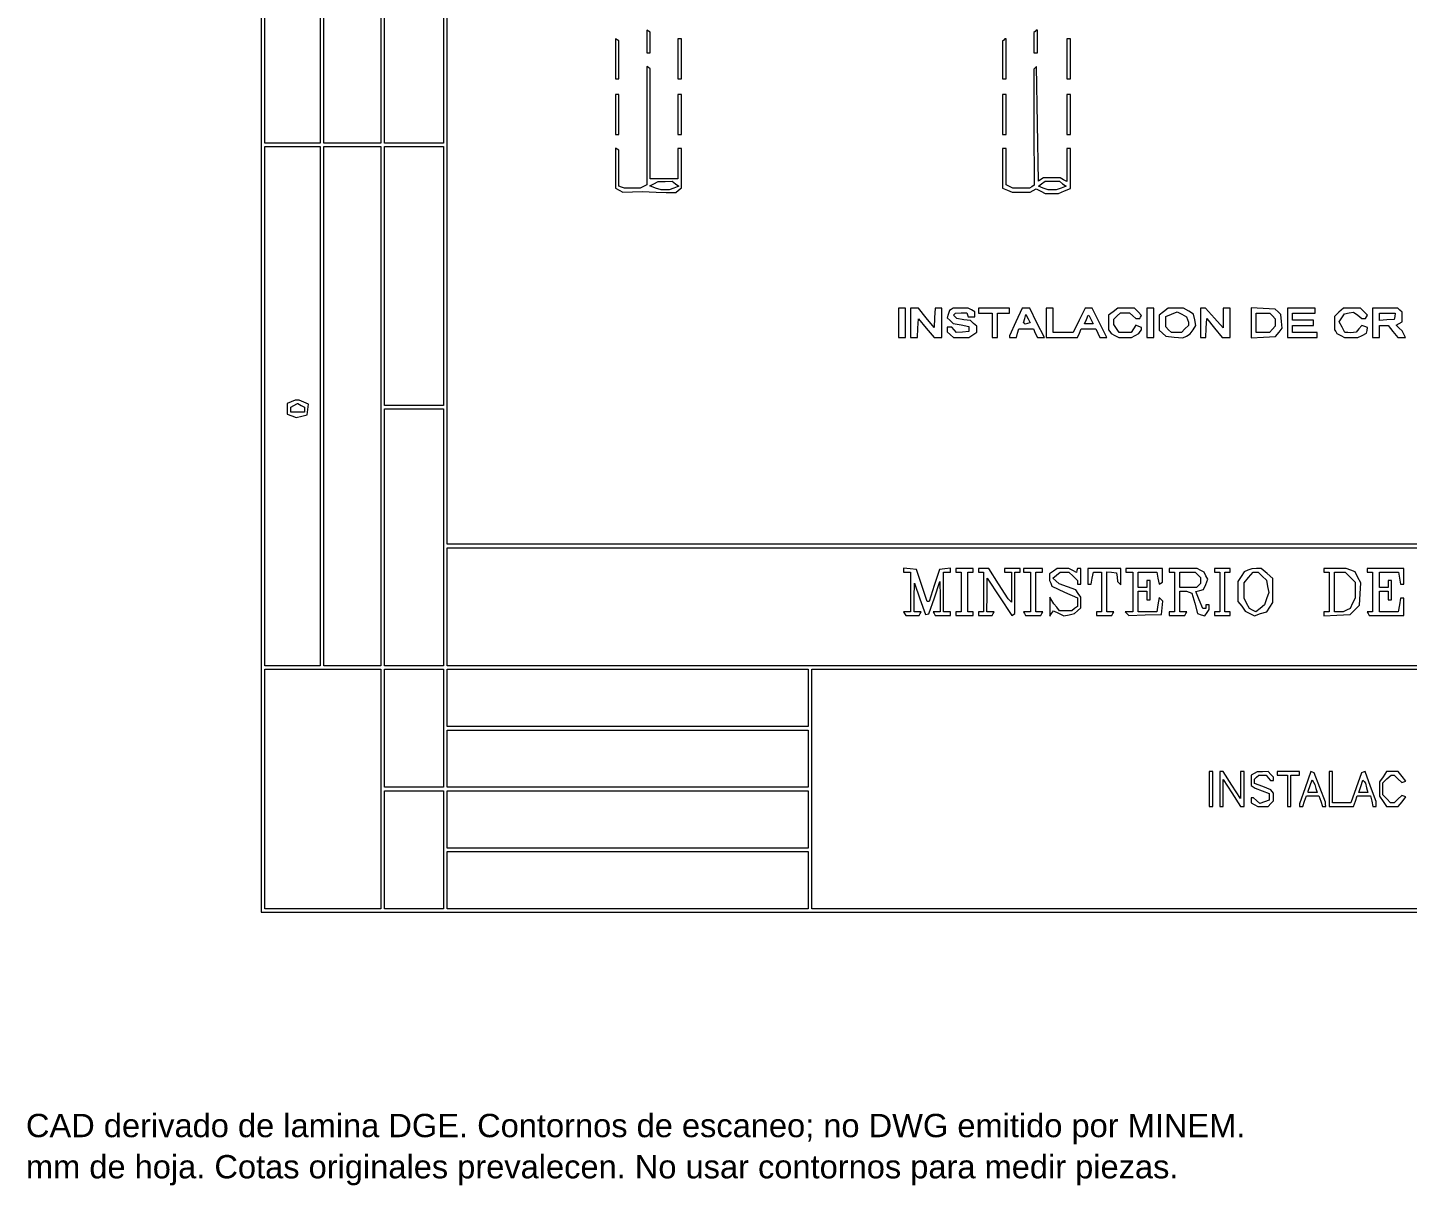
# Paper-space layout 'AN-18-DGE-073-A' of a CAD drawing. Header units: metres, sheet in millimetres. Extents: x 12 to 193, y 4 to 291.
# Drawn here: x 12.1 to 112.6, y 4.5 to 88.8 of the extents above; entities that cross this region are included whole.
import ezdxf

# ---------------------------------------------------------------- set-up
doc = ezdxf.new("R2010")
doc.units = ezdxf.units.M
doc.layers.add('DGE_CONTORNOS', color=7, linetype='Continuous', lineweight=0)
doc.layers.add('DGE_DATOS', color=7, linetype='Continuous', lineweight=0)
doc.styles.add('DGE_ARIAL', font='arial.ttf')

# ---------------------------------------------------------------- blocks, each defined once
blk = doc.blocks.new('LP_REF_DGE_MT_073_A')
at = {"layer": 'DGE_CONTORNOS'}
for points in [[(29.14, 147.38), (29.14, 24.38), (111.28, 24.38), (193.43, 24.38), (193.4, 147.35), (193.37, 270.31), (111.25, 270.34), (29.14, 270.38)], [(193.18, 160.66), (193.18, 51.19), (117.92, 51.19), (42.67, 51.19), (42.67, 160.66), (42.67, 270.12), (117.92, 270.12), (193.18, 270.12)], [(33.44, 99.26), (33.44, 80.41), (31.41, 80.41), (29.39, 80.41), (29.39, 99.26), (29.39, 118.1), (31.41, 118.1), (33.44, 118.1)], [(37.86, 99.26), (37.86, 80.41), (35.78, 80.41), (33.69, 80.41), (33.69, 99.26), (33.69, 118.1), (35.78, 118.1), (37.86, 118.1)], [(42.42, 89.77), (42.42, 80.41), (40.27, 80.41), (38.12, 80.41), (38.12, 89.77), (38.12, 99.13), (40.27, 99.13), (42.42, 99.13)], [(57.22, 87.82), (57.22, 86.99), (57.34, 86.99), (57.47, 86.99), (57.47, 87.74), (57.47, 88.49), (57.34, 88.57), (57.22, 88.65)], [(85.5, 88.55), (85.42, 88.46), (85.42, 87.73), (85.42, 86.99), (85.55, 86.99), (85.67, 86.99), (85.67, 87.81), (85.67, 88.63), (85.63, 88.63), (85.59, 88.63)], [(54.94, 86.55), (54.94, 85.09), (55.07, 85.09), (55.19, 85.09), (55.19, 86.47), (55.19, 87.86), (55.07, 87.94), (54.94, 88.01)], [(59.49, 86.54), (59.49, 85.09), (59.62, 85.09), (59.74, 85.09), (59.74, 86.54), (59.74, 88), (59.62, 88), (59.49, 88)], [(83.23, 87.91), (83.14, 87.83), (83.14, 86.46), (83.14, 85.09), (83.27, 85.09), (83.4, 85.09), (83.4, 86.54), (83.4, 88), (83.35, 88), (83.31, 88)], [(87.82, 86.54), (87.82, 85.09), (87.95, 85.09), (88.08, 85.09), (88.08, 86.54), (88.08, 88), (87.95, 88), (87.82, 88)], [(57.22, 81.69), (57.22, 77.38), (56.97, 77.25), (56.73, 77.12), (56.16, 77.12), (55.59, 77.12), (55.39, 77.2), (55.19, 77.28), (55.19, 78.58), (55.19, 79.89), (55.07, 79.97), (54.94, 80.05), (54.94, 78.59), (54.94, 77.13), (55.2, 76.99), (55.47, 76.85), (56.18, 76.87), (56.9, 76.89), (57.4, 76.86), (57.91, 76.83), (58.62, 76.82), (59.33, 76.81), (59.54, 76.98), (59.74, 77.15), (59.74, 78.59), (59.74, 80.03), (59.62, 80.03), (59.49, 80.03), (59.49, 78.92), (59.49, 77.82), (58.48, 77.82), (57.47, 77.82), (57.47, 81.83), (57.47, 85.83), (57.34, 85.91), (57.22, 85.99)], [(85.51, 85.9), (85.41, 85.8), (85.42, 81.57), (85.44, 77.34), (85.27, 77.23), (85.1, 77.13), (84.49, 77.12), (83.89, 77.12), (83.64, 77.25), (83.4, 77.38), (83.4, 78.71), (83.4, 80.03), (83.27, 80.03), (83.14, 80.03), (83.14, 78.57), (83.14, 77.12), (83.49, 76.98), (83.84, 76.84), (84.5, 76.85), (85.15, 76.85), (85.37, 76.97), (85.58, 77.09), (85.91, 76.92), (86.24, 76.74), (86.72, 76.74), (87.2, 76.74), (87.64, 76.93), (88.08, 77.11), (88.08, 78.57), (88.08, 80.03), (87.95, 80.03), (87.82, 80.03), (87.82, 78.83), (87.82, 77.62), (87.58, 77.75), (87.33, 77.88), (86.72, 77.88), (86.12, 77.88), (85.93, 77.76), (85.74, 77.64), (85.67, 81.82), (85.61, 86)], [(54.94, 82.5), (54.94, 81.04), (55.07, 81.04), (55.19, 81.04), (55.19, 82.5), (55.19, 83.95), (55.07, 83.95), (54.94, 83.95)], [(59.49, 82.5), (59.49, 81.04), (59.62, 81.04), (59.74, 81.04), (59.74, 82.5), (59.74, 83.95), (59.62, 83.95), (59.49, 83.95)], [(83.14, 82.5), (83.14, 81.04), (83.27, 81.04), (83.4, 81.04), (83.4, 82.5), (83.4, 83.95), (83.27, 83.95), (83.14, 83.95)], [(87.82, 82.5), (87.82, 81.04), (87.95, 81.04), (88.08, 81.04), (88.08, 82.5), (88.08, 83.95), (87.95, 83.95), (87.82, 83.95)], [(33.44, 61.25), (33.44, 42.34), (31.41, 42.34), (29.39, 42.34), (29.39, 61.25), (29.39, 80.16), (31.41, 80.16), (33.44, 80.16)], [(37.86, 61.25), (37.86, 42.34), (35.78, 42.34), (33.69, 42.34), (33.69, 61.25), (33.69, 80.16), (35.78, 80.16), (37.86, 80.16)], [(42.42, 70.74), (42.42, 61.31), (40.27, 61.31), (38.12, 61.31), (38.12, 70.74), (38.12, 80.16), (40.27, 80.16), (42.42, 80.16)], [(59.31, 77.45), (59.56, 77.27), (59.2, 77.13), (58.84, 77), (58.55, 77), (58.26, 77), (57.85, 77.14), (57.43, 77.29), (57.74, 77.45), (58.04, 77.62), (58.55, 77.62), (59.06, 77.63)], [(87.51, 77.45), (87.76, 77.27), (87.4, 77.13), (87.05, 77), (86.75, 77), (86.45, 77), (86.09, 77.13), (85.74, 77.27), (85.98, 77.45), (86.23, 77.63), (86.75, 77.63), (87.27, 77.63)], [(75.55, 67.32), (75.55, 66.25), (75.81, 66.25), (76.06, 66.25), (76.06, 67.32), (76.06, 68.4), (75.81, 68.4), (75.55, 68.4)], [(76.44, 67.32), (76.44, 66.25), (76.69, 66.25), (76.93, 66.25), (76.97, 66.93), (77.01, 67.62), (77.58, 66.94), (78.15, 66.26), (78.43, 66.25), (78.72, 66.25), (78.72, 67.32), (78.72, 68.4), (78.47, 68.4), (78.22, 68.4), (78.18, 67.69), (78.15, 66.99), (77.58, 67.69), (77.01, 68.38), (76.72, 68.39), (76.44, 68.4)], [(79.4, 68.3), (79.26, 68.21), (79.17, 67.94), (79.09, 67.68), (79.32, 67.48), (79.54, 67.28), (80.11, 67.17), (80.68, 67.06), (80.68, 66.87), (80.68, 66.69), (80.22, 66.65), (79.77, 66.61), (79.61, 66.81), (79.44, 67), (79.27, 67), (79.1, 67), (79.1, 66.83), (79.1, 66.66), (79.33, 66.45), (79.56, 66.25), (80.12, 66.25), (80.68, 66.25), (80.96, 66.44), (81.25, 66.64), (81.25, 66.87), (81.25, 67.09), (81.02, 67.28), (80.8, 67.48), (80.31, 67.55), (79.81, 67.63), (79.68, 67.76), (79.56, 67.89), (79.63, 67.96), (79.7, 68.03), (80.12, 68.04), (80.54, 68.06), (80.59, 67.91), (80.63, 67.76), (80.88, 67.76), (81.12, 67.76), (81.12, 67.95), (81.12, 68.13), (80.87, 68.26), (80.63, 68.4), (80.08, 68.39), (79.54, 68.39)], [(81.37, 68.21), (81.37, 68.02), (81.88, 68.02), (82.38, 68.02), (82.38, 67.13), (82.38, 66.25), (82.57, 66.25), (82.76, 66.25), (82.76, 67.13), (82.76, 68.02), (83.21, 68.02), (83.65, 68.02), (83.65, 68.21), (83.65, 68.4), (82.51, 68.4), (81.37, 68.4)], [(84.11, 67.39), (83.65, 66.38), (83.65, 66.31), (83.65, 66.25), (83.9, 66.25), (84.15, 66.25), (84.23, 66.56), (84.31, 66.88), (84.84, 66.88), (85.38, 66.88), (85.52, 66.56), (85.67, 66.25), (85.92, 66.25), (86.18, 66.25), (85.64, 67.32), (85.11, 68.4), (84.84, 68.4), (84.57, 68.4)], [(86.3, 67.32), (86.3, 66.25), (87.45, 66.25), (88.59, 66.25), (88.73, 66.56), (88.87, 66.88), (89.4, 66.88), (89.93, 66.88), (90.08, 66.56), (90.22, 66.25), (90.47, 66.25), (90.73, 66.25), (90.2, 67.32), (89.66, 68.4), (89.4, 68.4), (89.14, 68.4), (88.71, 67.51), (88.28, 66.62), (87.55, 66.62), (86.81, 66.62), (86.81, 67.51), (86.81, 68.4), (86.56, 68.4), (86.3, 68.4)], [(91.19, 68.13), (90.86, 67.87), (90.86, 67.34), (90.86, 66.81), (90.95, 66.68), (91.05, 66.54), (91.32, 66.39), (91.6, 66.25), (92.06, 66.25), (92.52, 66.25), (92.79, 66.39), (93.07, 66.54), (93.16, 66.68), (93.26, 66.81), (93.26, 66.9), (93.26, 66.98), (93.05, 67.06), (92.85, 67.14), (92.67, 66.88), (92.49, 66.62), (92.06, 66.62), (91.63, 66.62), (91.43, 66.91), (91.24, 67.19), (91.24, 67.39), (91.24, 67.6), (91.49, 67.82), (91.73, 68.05), (92.06, 68.05), (92.38, 68.05), (92.61, 67.84), (92.84, 67.64), (92.98, 67.64), (93.12, 67.64), (93.19, 67.74), (93.25, 67.85), (93, 68.12), (92.75, 68.4), (92.13, 68.4), (91.52, 68.4)], [(93.64, 67.32), (93.64, 66.25), (93.89, 66.25), (94.15, 66.25), (94.15, 67.32), (94.15, 68.4), (93.89, 68.4), (93.64, 68.4)], [(94.86, 68.13), (94.53, 67.87), (94.53, 67.33), (94.53, 66.79), (94.78, 66.56), (95.03, 66.34), (95.64, 66.28), (96.26, 66.22), (96.53, 66.36), (96.8, 66.51), (97.01, 66.82), (97.21, 67.13), (97.13, 67.55), (97.05, 67.96), (96.69, 68.18), (96.32, 68.4), (95.76, 68.4), (95.19, 68.4)], [(97.56, 67.32), (97.56, 66.25), (97.74, 66.25), (97.93, 66.25), (97.97, 66.94), (98, 67.64), (98.56, 66.94), (99.12, 66.25), (99.41, 66.25), (99.71, 66.25), (99.71, 67.32), (99.71, 68.4), (99.46, 68.4), (99.21, 68.4), (99.21, 67.67), (99.21, 66.95), (98.56, 67.67), (97.92, 68.4), (97.74, 68.4), (97.56, 68.4)], [(101.23, 67.32), (101.23, 66.22), (102.13, 66.27), (103.02, 66.32), (103.27, 66.63), (103.51, 66.94), (103.46, 67.43), (103.4, 67.92), (103.2, 68.12), (103, 68.32), (102.11, 68.37), (101.23, 68.42)], [(103.88, 67.32), (103.88, 66.25), (104.96, 66.25), (106.04, 66.25), (106.04, 66.44), (106.04, 66.62), (105.15, 66.62), (104.26, 66.62), (104.26, 66.88), (104.26, 67.13), (105.02, 67.13), (105.78, 67.13), (105.78, 67.32), (105.78, 67.51), (105.02, 67.51), (104.26, 67.51), (104.26, 67.76), (104.26, 68.02), (105.09, 68.02), (105.91, 68.02), (105.91, 68.21), (105.91, 68.4), (104.9, 68.4), (103.88, 68.4)], [(107.63, 68.09), (107.3, 67.78), (107.3, 67.29), (107.3, 66.81), (107.4, 66.68), (107.49, 66.54), (107.77, 66.39), (108.04, 66.25), (108.52, 66.25), (109.01, 66.25), (109.32, 66.41), (109.64, 66.57), (109.68, 66.77), (109.72, 66.97), (109.51, 67.05), (109.3, 67.13), (109.09, 66.89), (108.88, 66.64), (108.69, 66.62), (108.5, 66.59), (108.28, 66.61), (108.07, 66.62), (107.86, 67.01), (107.66, 67.4), (107.85, 67.69), (108.04, 67.98), (108.37, 68.05), (108.7, 68.11), (109, 67.87), (109.3, 67.64), (109.43, 67.64), (109.56, 67.64), (109.64, 67.76), (109.71, 67.88), (109.45, 68.14), (109.2, 68.4), (108.58, 68.4), (107.97, 68.4)], [(110.08, 67.32), (110.08, 66.25), (110.34, 66.25), (110.59, 66.25), (110.59, 66.69), (110.59, 67.13), (110.9, 67.13), (111.21, 67.13), (111.56, 66.69), (111.92, 66.25), (112.21, 66.25), (112.49, 66.25), (112.36, 66.49), (112.23, 66.73), (112.02, 66.94), (111.81, 67.16), (112.02, 67.28), (112.23, 67.4), (112.23, 67.74), (112.23, 68.09), (112.08, 68.24), (111.93, 68.4), (111.01, 68.4), (110.08, 68.4)], [(84.96, 67.28), (84.77, 67.23), (84.72, 67.28), (84.67, 67.33), (84.75, 67.63), (84.82, 67.92), (84.99, 67.62), (85.15, 67.32)], [(89.58, 67.54), (89.73, 67.26), (89.41, 67.26), (89.09, 67.26), (89.24, 67.57), (89.38, 67.89), (89.41, 67.86), (89.43, 67.83)], [(96.6, 67.57), (96.68, 67.36), (96.68, 67.25), (96.68, 67.13), (96.42, 66.88), (96.17, 66.62), (95.8, 66.62), (95.43, 66.62), (95.23, 66.82), (95.03, 67.02), (95.03, 67.4), (95.03, 67.78), (95.44, 67.95), (95.85, 68.12), (96.18, 67.95), (96.52, 67.77)], [(102.8, 67.82), (103, 67.62), (103, 67.35), (103, 67.09), (102.79, 66.86), (102.58, 66.62), (102.09, 66.62), (101.61, 66.62), (101.61, 67.32), (101.61, 68.02), (102.11, 68.02), (102.6, 68.02)], [(111.7, 67.79), (111.66, 67.57), (111.12, 67.53), (110.59, 67.5), (110.59, 67.76), (110.59, 68.02), (111.17, 68.02), (111.74, 68.02)], [(31.32, 61.56), (31.03, 61.45), (31.03, 61.06), (31.03, 60.67), (31.36, 60.55), (31.69, 60.43), (32.09, 60.53), (32.49, 60.63), (32.53, 61.01), (32.57, 61.39), (32.24, 61.54), (31.91, 61.69), (31.76, 61.68), (31.6, 61.68)], [(32.05, 61.31), (32.3, 61.18), (32.3, 60.99), (32.3, 60.81), (31.79, 60.81), (31.29, 60.81), (31.29, 60.99), (31.29, 61.17), (31.51, 61.3), (31.73, 61.43), (31.77, 61.44), (31.81, 61.44)], [(42.42, 51.7), (42.42, 42.34), (40.27, 42.34), (38.12, 42.34), (38.12, 51.7), (38.12, 61.06), (40.27, 61.06), (42.42, 61.06)], [(193.18, 46.64), (193.18, 42.34), (117.92, 42.34), (42.67, 42.34), (42.67, 46.64), (42.67, 50.94), (117.92, 50.94), (193.18, 50.94)], [(75.93, 49.31), (75.93, 49.17), (76.19, 49.17), (76.44, 49.17), (76.44, 47.72), (76.44, 46.26), (76.18, 46.26), (75.92, 46.26), (76, 46.14), (76.08, 46.01), (76.57, 46.01), (77.06, 46.01), (77.14, 46.14), (77.21, 46.26), (76.95, 46.26), (76.69, 46.26), (76.7, 47.31), (76.71, 48.35), (77.12, 47.21), (77.53, 46.07), (77.64, 46.09), (77.76, 46.12), (78.17, 47.3), (78.57, 48.48), (78.58, 47.37), (78.59, 46.26), (78.33, 46.26), (78.07, 46.26), (78.15, 46.14), (78.23, 46.01), (78.79, 46.01), (79.35, 46.01), (79.35, 46.14), (79.35, 46.26), (79.1, 46.26), (78.84, 46.26), (78.84, 47.72), (78.84, 49.17), (79.1, 49.17), (79.35, 49.17), (79.35, 49.31), (79.35, 49.44), (78.94, 49.4), (78.54, 49.36), (78.16, 48.19), (77.78, 47.02), (77.7, 47.02), (77.63, 47.02), (77.25, 48.19), (76.87, 49.36), (76.4, 49.4), (75.93, 49.44)], [(79.73, 49.3), (79.73, 49.17), (79.92, 49.17), (80.11, 49.17), (80.11, 47.72), (80.11, 46.26), (79.92, 46.26), (79.73, 46.26), (79.73, 46.14), (79.73, 46.01), (80.36, 46.01), (80.99, 46.01), (80.99, 46.14), (80.99, 46.26), (80.8, 46.26), (80.61, 46.26), (80.61, 47.72), (80.61, 49.17), (80.8, 49.17), (80.99, 49.17), (80.99, 49.3), (80.99, 49.42), (80.36, 49.42), (79.73, 49.42)], [(81.37, 49.3), (81.37, 49.17), (81.56, 49.17), (81.75, 49.17), (81.75, 47.72), (81.75, 46.26), (81.56, 46.26), (81.37, 46.26), (81.37, 46.14), (81.37, 46.01), (81.87, 46.01), (82.37, 46.01), (82.45, 46.14), (82.53, 46.26), (82.26, 46.26), (82, 46.26), (82.01, 47.5), (82.01, 48.73), (82.91, 47.37), (83.81, 46.01), (83.92, 46.08), (84.03, 46.15), (84.03, 47.66), (84.03, 49.17), (84.22, 49.17), (84.41, 49.17), (84.41, 49.3), (84.41, 49.42), (83.84, 49.42), (83.27, 49.42), (83.27, 49.3), (83.27, 49.17), (83.52, 49.17), (83.78, 49.17), (83.78, 48.07), (83.78, 46.97), (83.66, 47.09), (83.55, 47.21), (82.84, 48.32), (82.14, 49.42), (81.75, 49.42), (81.37, 49.42)], [(84.66, 49.3), (84.66, 49.17), (84.91, 49.17), (85.17, 49.17), (85.17, 47.72), (85.17, 46.26), (84.91, 46.26), (84.65, 46.26), (84.72, 46.14), (84.8, 46.01), (85.36, 46.01), (85.91, 46.01), (85.99, 46.14), (86.07, 46.26), (85.81, 46.26), (85.55, 46.26), (85.55, 47.72), (85.55, 49.17), (85.8, 49.17), (86.05, 49.17), (86.05, 49.3), (86.05, 49.42), (85.36, 49.42), (84.66, 49.42)], [(86.84, 49.23), (86.56, 49.03), (86.56, 48.8), (86.56, 48.56), (86.64, 48.35), (86.72, 48.14), (87.65, 47.71), (88.58, 47.29), (88.58, 46.98), (88.58, 46.67), (88.38, 46.51), (88.18, 46.34), (87.73, 46.34), (87.28, 46.34), (87.08, 46.6), (86.87, 46.86), (86.72, 47.1), (86.57, 47.34), (86.57, 46.64), (86.57, 45.95), (86.71, 46.15), (86.85, 46.35), (87.22, 46.17), (87.59, 45.98), (87.98, 46.06), (88.38, 46.14), (88.6, 46.35), (88.83, 46.55), (88.83, 46.95), (88.83, 47.34), (88.65, 47.61), (88.47, 47.87), (87.86, 48.09), (87.25, 48.32), (87.02, 48.52), (86.79, 48.72), (87.07, 48.95), (87.34, 49.17), (87.65, 49.17), (87.96, 49.17), (88.27, 48.86), (88.58, 48.55), (88.58, 48.42), (88.58, 48.29), (88.71, 48.29), (88.83, 48.29), (88.83, 48.86), (88.83, 49.42), (88.72, 49.42), (88.6, 49.42), (88.55, 49.28), (88.51, 49.14), (88.24, 49.28), (87.97, 49.42), (87.54, 49.42), (87.12, 49.42)], [(89.34, 48.86), (89.34, 48.29), (89.46, 48.29), (89.58, 48.29), (89.66, 48.73), (89.75, 49.17), (90.05, 49.17), (90.35, 49.17), (90.35, 47.72), (90.35, 46.26), (90.16, 46.26), (89.97, 46.26), (89.97, 46.14), (89.97, 46.01), (90.53, 46.01), (91.1, 46.01), (91.17, 46.14), (91.25, 46.26), (90.99, 46.26), (90.73, 46.26), (90.73, 47.73), (90.73, 49.19), (91.08, 49.15), (91.43, 49.11), (91.47, 48.79), (91.51, 48.48), (91.63, 48.36), (91.74, 48.24), (91.74, 48.83), (91.74, 49.42), (90.54, 49.42), (89.34, 49.42)], [(92.12, 49.3), (92.12, 49.17), (92.38, 49.17), (92.63, 49.17), (92.63, 47.72), (92.63, 46.26), (92.35, 46.26), (92.07, 46.26), (92.2, 46.13), (92.34, 46), (93.53, 46.04), (94.72, 46.07), (94.76, 46.56), (94.8, 47.05), (94.67, 47.18), (94.54, 47.32), (94.45, 46.79), (94.37, 46.26), (93.69, 46.26), (93.01, 46.26), (93.01, 47.02), (93.01, 47.78), (93.32, 47.78), (93.64, 47.78), (93.64, 47.46), (93.64, 47.15), (93.77, 47.15), (93.89, 47.15), (93.89, 47.84), (93.89, 48.54), (93.77, 48.54), (93.64, 48.54), (93.64, 48.29), (93.64, 48.03), (93.32, 48.03), (93.01, 48.03), (93.01, 48.6), (93.01, 49.17), (93.69, 49.17), (94.37, 49.17), (94.45, 48.73), (94.54, 48.28), (94.66, 48.35), (94.78, 48.43), (94.78, 48.93), (94.78, 49.42), (93.45, 49.42), (92.12, 49.42)], [(95.28, 49.3), (95.28, 49.17), (95.47, 49.17), (95.66, 49.17), (95.66, 47.72), (95.66, 46.26), (95.47, 46.26), (95.28, 46.26), (95.28, 46.14), (95.28, 46.01), (95.85, 46.01), (96.41, 46.01), (96.49, 46.14), (96.56, 46.26), (96.3, 46.26), (96.04, 46.26), (96.04, 47.02), (96.04, 47.78), (96.29, 47.78), (96.53, 47.78), (96.73, 47.7), (96.92, 47.63), (97.13, 46.89), (97.34, 46.14), (97.6, 46.06), (97.86, 45.98), (98.03, 46.21), (98.19, 46.44), (98.19, 46.6), (98.19, 46.77), (98.07, 46.77), (97.94, 46.77), (97.94, 46.64), (97.94, 46.52), (97.83, 46.52), (97.72, 46.52), (97.46, 47.14), (97.2, 47.76), (97.49, 47.83), (97.78, 47.9), (97.94, 48.27), (98.09, 48.64), (97.95, 48.9), (97.81, 49.17), (97.57, 49.29), (97.32, 49.42), (96.3, 49.42), (95.28, 49.42)], [(98.57, 49.3), (98.57, 49.17), (98.76, 49.17), (98.95, 49.17), (98.95, 47.72), (98.95, 46.26), (98.76, 46.26), (98.57, 46.26), (98.57, 46.14), (98.57, 46.01), (99.14, 46.01), (99.71, 46.01), (99.71, 46.14), (99.71, 46.26), (99.52, 46.26), (99.33, 46.26), (99.33, 47.72), (99.33, 49.17), (99.52, 49.17), (99.71, 49.17), (99.71, 49.3), (99.71, 49.42), (99.14, 49.42), (98.57, 49.42)], [(101.01, 49.3), (100.74, 49.18), (100.51, 48.84), (100.28, 48.49), (100.28, 47.76), (100.28, 47.03), (100.55, 46.68), (100.81, 46.33), (101.15, 46.16), (101.49, 45.99), (101.93, 46.14), (102.38, 46.28), (102.59, 46.62), (102.81, 46.95), (102.81, 47.82), (102.81, 48.69), (102.4, 49.06), (101.98, 49.42), (101.64, 49.42), (101.29, 49.41)], [(106.54, 49.3), (106.54, 49.17), (106.73, 49.17), (106.92, 49.17), (106.92, 47.72), (106.92, 46.26), (106.73, 46.26), (106.54, 46.26), (106.54, 46.12), (106.54, 45.98), (107.49, 46.03), (108.44, 46.08), (108.78, 46.42), (109.12, 46.76), (109.17, 47.57), (109.22, 48.37), (109.01, 48.78), (108.81, 49.18), (108.49, 49.3), (108.17, 49.42), (107.35, 49.42), (106.54, 49.42)], [(109.7, 49.3), (109.7, 49.17), (109.89, 49.17), (110.08, 49.17), (110.08, 47.72), (110.08, 46.26), (109.89, 46.26), (109.69, 46.26), (109.77, 46.14), (109.84, 46.01), (111.1, 46.01), (112.36, 46.01), (112.36, 46.64), (112.36, 47.27), (112.24, 47.27), (112.13, 47.27), (112.04, 46.77), (111.96, 46.26), (111.27, 46.26), (110.59, 46.26), (110.59, 47.02), (110.59, 47.78), (110.9, 47.78), (111.22, 47.78), (111.22, 47.46), (111.22, 47.15), (111.35, 47.15), (111.47, 47.15), (111.47, 47.84), (111.47, 48.54), (111.35, 48.54), (111.22, 48.54), (111.22, 48.29), (111.22, 48.03), (110.9, 48.03), (110.59, 48.03), (110.59, 48.6), (110.59, 49.17), (111.28, 49.17), (111.97, 49.17), (112.05, 48.73), (112.13, 48.29), (112.25, 48.29), (112.36, 48.29), (112.36, 48.86), (112.36, 49.42), (111.03, 49.42), (109.7, 49.42)], [(97.36, 48.97), (97.56, 48.77), (97.56, 48.56), (97.56, 48.34), (97.41, 48.18), (97.26, 48.03), (96.65, 48.03), (96.04, 48.03), (96.04, 48.6), (96.04, 49.17), (96.6, 49.17), (97.16, 49.17)], [(102.05, 48.87), (102.35, 48.57), (102.43, 48.12), (102.52, 47.67), (102.37, 47.22), (102.22, 46.77), (101.9, 46.52), (101.58, 46.27), (101.34, 46.4), (101.11, 46.52), (100.91, 46.89), (100.72, 47.26), (100.72, 47.83), (100.72, 48.39), (101.05, 48.78), (101.38, 49.17), (101.56, 49.17), (101.75, 49.17)], [(108.45, 48.8), (108.82, 48.43), (108.82, 47.85), (108.82, 47.26), (108.63, 46.89), (108.44, 46.52), (108.19, 46.39), (107.95, 46.26), (107.62, 46.26), (107.3, 46.26), (107.3, 47.72), (107.3, 49.17), (107.69, 49.17), (108.08, 49.17)], [(37.86, 33.36), (37.86, 24.64), (33.63, 24.64), (29.39, 24.64), (29.39, 33.36), (29.39, 42.09), (33.63, 42.09), (37.86, 42.09)], [(42.42, 37.79), (42.42, 33.49), (40.27, 33.49), (38.12, 33.49), (38.12, 37.79), (38.12, 42.09), (40.27, 42.09), (42.42, 42.09)], [(68.98, 40), (68.98, 37.92), (55.82, 37.92), (42.67, 37.92), (42.67, 40), (42.67, 42.09), (55.82, 42.09), (68.98, 42.09)], [(171.04, 33.36), (171.04, 24.64), (120.14, 24.64), (69.23, 24.64), (69.23, 33.36), (69.23, 42.09), (120.14, 42.09), (171.04, 42.09)], [(68.98, 35.58), (68.98, 33.49), (55.82, 33.49), (42.67, 33.49), (42.67, 35.58), (42.67, 37.66), (55.82, 37.66), (68.98, 37.66)], [(98.19, 33.36), (98.19, 32.1), (98.32, 32.1), (98.45, 32.1), (98.45, 33.36), (98.45, 34.63), (98.32, 34.63), (98.19, 34.63)], [(98.95, 33.36), (98.95, 32.1), (99.08, 32.1), (99.21, 32.1), (99.21, 33.08), (99.21, 34.06), (99.83, 33.08), (100.46, 32.1), (100.59, 32.1), (100.72, 32.1), (100.72, 33.36), (100.72, 34.63), (100.6, 34.63), (100.47, 34.63), (100.47, 33.65), (100.46, 32.67), (99.83, 33.65), (99.19, 34.63), (99.07, 34.63), (98.95, 34.63)], [(101.45, 34.49), (101.23, 34.36), (101.23, 34), (101.23, 33.63), (101.39, 33.53), (101.54, 33.43), (102.05, 33.23), (102.56, 33.04), (102.56, 32.79), (102.56, 32.55), (102.21, 32.42), (101.87, 32.3), (101.63, 32.52), (101.4, 32.73), (101.31, 32.73), (101.23, 32.73), (101.23, 32.54), (101.23, 32.36), (101.47, 32.23), (101.72, 32.1), (102.1, 32.1), (102.48, 32.1), (102.67, 32.3), (102.87, 32.49), (102.87, 32.77), (102.87, 33.05), (102.78, 33.18), (102.68, 33.31), (102.08, 33.54), (101.48, 33.76), (101.48, 33.92), (101.48, 34.07), (101.63, 34.22), (101.79, 34.37), (102.06, 34.37), (102.34, 34.37), (102.49, 34.18), (102.65, 33.99), (102.76, 33.99), (102.87, 33.99), (102.87, 34.11), (102.87, 34.23), (102.67, 34.43), (102.48, 34.63), (102.07, 34.62), (101.67, 34.62)], [(103.13, 34.5), (103.13, 34.37), (103.51, 34.37), (103.88, 34.37), (103.88, 33.24), (103.88, 32.1), (104.01, 32.1), (104.14, 32.1), (104.14, 33.24), (104.14, 34.37), (104.45, 34.37), (104.77, 34.37), (104.77, 34.5), (104.77, 34.63), (103.95, 34.63), (103.13, 34.63)], [(105.18, 33.46), (104.77, 32.29), (104.77, 32.19), (104.77, 32.1), (104.88, 32.1), (105, 32.1), (105.13, 32.48), (105.26, 32.86), (105.72, 32.86), (106.17, 32.86), (106.31, 32.48), (106.44, 32.1), (106.55, 32.1), (106.67, 32.1), (106.66, 32.26), (106.65, 32.41), (106.25, 33.48), (105.84, 34.54), (105.72, 34.59), (105.59, 34.63)], [(106.92, 33.36), (106.92, 32.1), (107.81, 32.1), (108.7, 32.1), (108.84, 32.48), (108.97, 32.86), (109.45, 32.86), (109.94, 32.86), (110.02, 32.48), (110.1, 32.1), (110.22, 32.1), (110.34, 32.1), (110.34, 32.27), (110.34, 32.45), (109.94, 33.54), (109.54, 34.64), (109.41, 34.59), (109.28, 34.55), (108.89, 33.45), (108.5, 32.35), (107.84, 32.35), (107.17, 32.35), (107.17, 33.49), (107.17, 34.63), (107.05, 34.63), (106.92, 34.63)], [(110.85, 34.26), (110.59, 33.89), (110.59, 33.36), (110.59, 32.83), (110.85, 32.46), (111.11, 32.1), (111.54, 32.1), (111.96, 32.1), (112.23, 32.44), (112.5, 32.79), (112.36, 32.83), (112.21, 32.88), (111.93, 32.62), (111.65, 32.35), (111.52, 32.35), (111.39, 32.35), (111.12, 32.64), (110.84, 32.94), (110.84, 33.38), (110.84, 33.82), (111.13, 34.1), (111.43, 34.37), (111.54, 34.37), (111.65, 34.37), (111.93, 34.11), (112.21, 33.84), (112.36, 33.89), (112.5, 33.94), (112.23, 34.28), (111.96, 34.63), (111.54, 34.63), (111.11, 34.63)], [(42.42, 28.94), (42.42, 24.64), (40.27, 24.64), (38.12, 24.64), (38.12, 28.94), (38.12, 33.24), (40.27, 33.24), (42.42, 33.24)], [(68.98, 31.15), (68.98, 29.06), (55.82, 29.06), (42.67, 29.06), (42.67, 31.15), (42.67, 33.24), (55.82, 33.24), (68.98, 33.24)], [(105.96, 33.39), (106.05, 33.11), (105.73, 33.11), (105.4, 33.11), (105.4, 33.15), (105.4, 33.2), (105.55, 33.61), (105.69, 34.03), (105.78, 33.85), (105.88, 33.68)], [(109.64, 33.46), (109.73, 33.11), (109.41, 33.11), (109.09, 33.11), (109.23, 33.55), (109.37, 34), (109.46, 33.9), (109.56, 33.8)], [(68.98, 26.72), (68.98, 24.64), (55.82, 24.64), (42.67, 24.64), (42.67, 26.72), (42.67, 28.81), (55.82, 28.81), (68.98, 28.81)]]:
    blk.add_lwpolyline(points, close=True, dxfattribs=at)
at = {"layer": 'DGE_DATOS', "style": 'DGE_ARIAL'}
for s, p in [('CAD derivado de lamina DGE. Contornos de escaneo; no DWG emitido por MINEM.', (12, 8)), ('mm de hoja. Cotas originales prevalecen. No usar contornos para medir piezas.', (12, 5))]:
    blk.add_text(s, height=1.7, dxfattribs=at).set_placement(p)

psp = doc.layouts.new('AN-18-DGE-073-A')

# ---------------------------------------------------------------- block references
at = {"layer": 'DGE_DATOS'}
psp.add_blockref('LP_REF_DGE_MT_073_A', (0, 0), dxfattribs=at)

doc.saveas('drawing.dxf')
